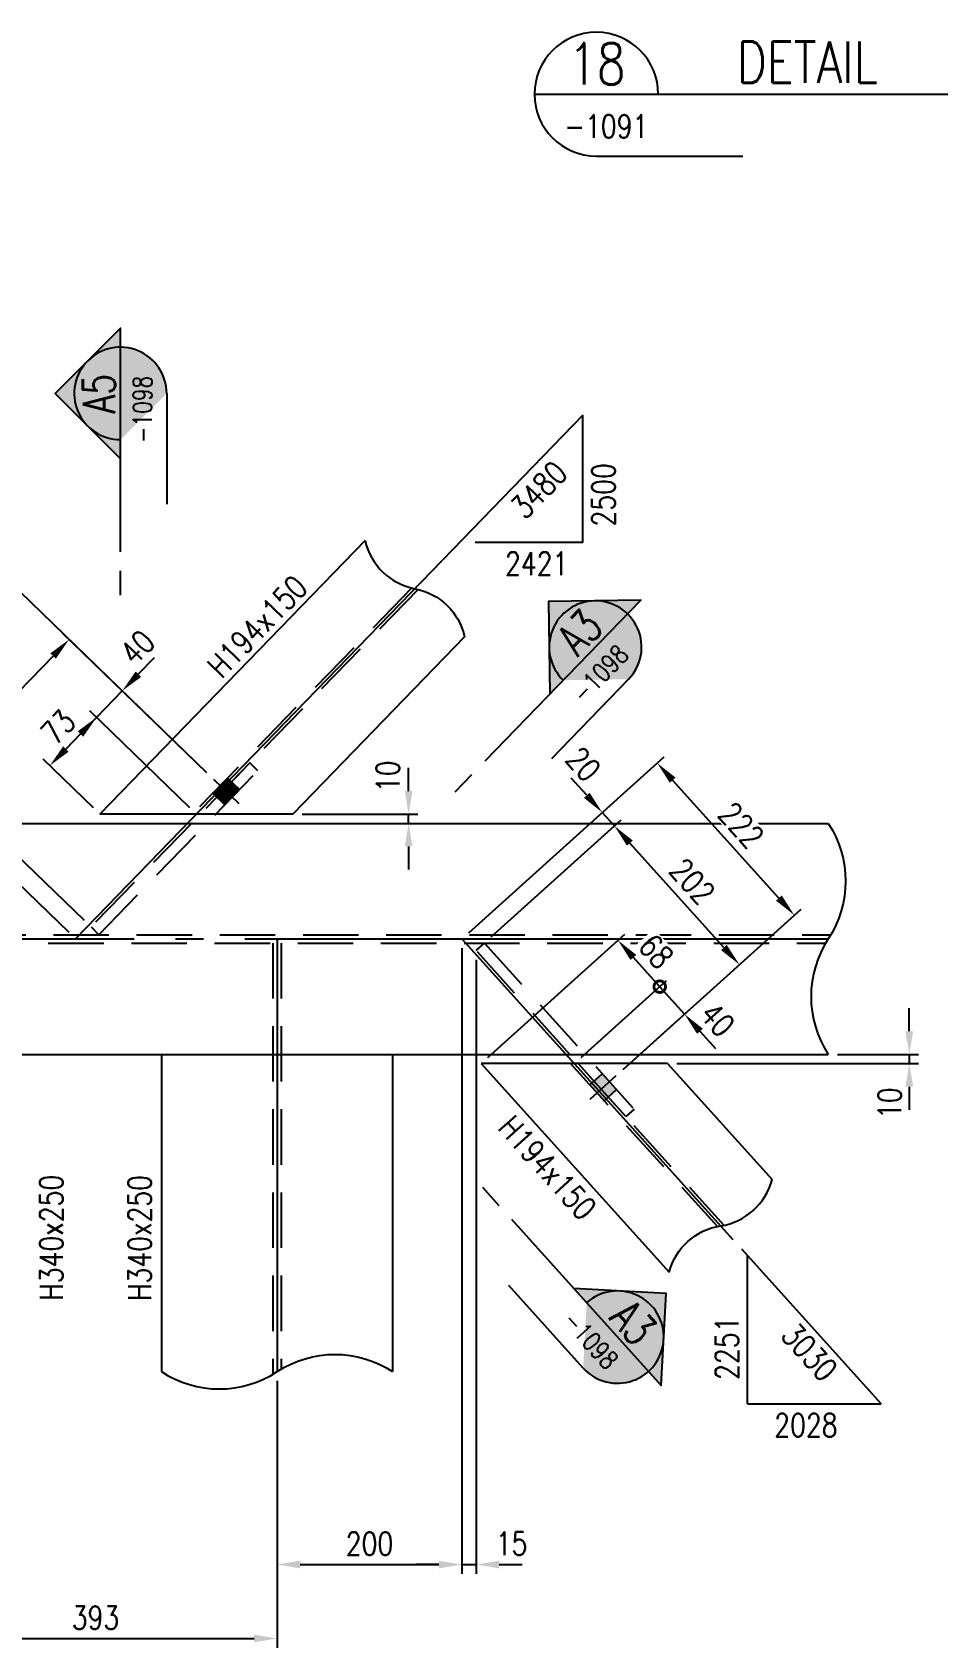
# Model space of a CAD drawing. Header units: millimetres. Extents: x 0 to 232280, y -26939 to 23794.
# Drawn here: x 95692 to 96672, y -25816 to -24067 of the extents above; entities that cross this region are included whole.
import ezdxf
from ezdxf.enums import TextEntityAlignment as Align

# ---------------------------------------------------------------- set-up
doc = ezdxf.new("R2010")
doc.units = ezdxf.units.MM
doc.header["$LTSCALE"] = 30
doc.linetypes.add('JNK-CENTER', pattern=[34, 30, -1.5, 1, -1.5])
doc.linetypes.add('JNK-HIDDEN', pattern=[3, 2, -1])
for name, color, linetype in [('CEN-R', 1, 'JNK-CENTER'), ('CON-C', 4, 'Continuous'), ('CON-G', 3, 'Continuous'), ('CON-W', 7, 'Continuous'), ('CON-Y', 2, 'Continuous'), ('Dim-W', 7, 'Continuous'), ('HID-Y', 2, 'JNK-HIDDEN'), ('TXT-Y', 2, 'Continuous')]:
    doc.layers.add(name, color=color, linetype=linetype)
doc.styles.add('SIMPLEX', font='simplex.shx', dxfattribs={"width": 0.8})
doc.dimstyles.new('DIM10', dxfattribs={"dimscale": 10, "dimtxt": 2.5, "dimasz": 2.5, "dimexe": 1, "dimexo": 1, "dimgap": 1, "dimtad": 1, "dimdec": 0, "dimdsep": 46, "dimtxsty": 'SIMPLEX', "dimcen": 0, "dimclrt": 2, "dimadec": 1, "dimazin": 2, "dimtfac": 1, "dimtdec": 0, "dimtix": 1, "dimtmove": 2, "dimatfit": 0, "dimfxl": 0.18, "dimtolj": 1, "dimtzin": 0, "dimarcsym": 0})
doc.dimstyles.new('DIM40', dxfattribs={"dimscale": 40, "dimtxt": 2.5, "dimasz": 2.5, "dimexe": 1, "dimexo": 1, "dimgap": 1, "dimtad": 1, "dimdec": 0, "dimdsep": 46, "dimtxsty": 'SIMPLEX', "dimcen": 0, "dimclrd": 7, "dimclre": 7, "dimclrt": 2, "dimadec": 1, "dimazin": 2, "dimtfac": 1, "dimtdec": 0, "dimtix": 1, "dimtmove": 2, "dimatfit": 2, "dimfxl": 1, "dimtolj": 1, "dimtzin": 0, "dimarcsym": 1})

# ---------------------------------------------------------------- blocks, each defined once
blk = doc.blocks.new('*D3292')
at = {"layer": 'DEFPOINTS', "color": 0, "transparency": 16777216}
for p in [(96157.29806922855, -25048.43794292298), (95957.29806922855, -25725.69570001125), (96157.29806922855, -25725.69570001125)]:
    blk.add_point(p, dxfattribs=at)
at = {"layer": 'Dim-W', "color": 7, "linetype": 'ByBlock', "lineweight": -2, "transparency": 16777216}
for p, q in [((96157.29806922855, -25058.43794292298), (96157.29806922855, -25735.69570001125)), ((95982.29806922855, -25725.69570001125), (96132.29806922855, -25725.69570001125))]:
    blk.add_line(p, q, dxfattribs=at)
at = {"layer": 'Dim-W', "color": 7, "transparency": 16777216}
for points in [[(95982.29806922855, -25721.52903334458), (95982.29806922855, -25729.86236667792), (95957.29806922855, -25725.69570001125)], [(96132.29806922855, -25721.52903334458), (96132.29806922855, -25729.86236667792), (96157.29806922855, -25725.69570001125)]]:
    blk.add_solid(points, dxfattribs=at)
at = {"layer": 'Dim-W', "color": 2, "transparency": 16777216, "insert": (96057.29806922855, -25703.19570001125), "char_height": 25, "attachment_point": 5, "style": 'SIMPLEX', "bg_fill": 3, "box_fill_scale": 1.1, "bg_fill_color": 256, "bg_fill_true_color": 13158600, "bg_fill_transparency": 0}
blk.add_mtext('\\A1;200', dxfattribs=at)
blk = doc.blocks.new('*D3293')
at = {"layer": 'DEFPOINTS', "color": 0, "transparency": 16777216}
for p in [(96172.626674579, -25060.97011385077), (96157.29806922855, -25725.69570001125), (96172.626674579, -25725.69570001125)]:
    blk.add_point(p, dxfattribs=at)
at = {"layer": 'Dim-W', "color": 7, "linetype": 'ByBlock', "lineweight": -2, "transparency": 16777216}
for p, q in [((96172.626674579, -25070.97011385077), (96172.626674579, -25735.69570001125)), ((96132.29806922855, -25725.69570001125), (96107.29806922855, -25725.69570001125)), ((96157.29806922855, -25725.69570001125), (96172.626674579, -25725.69570001125)), ((96197.626674579, -25725.69570001125), (96222.626674579, -25725.69570001125))]:
    blk.add_line(p, q, dxfattribs=at)
at = {"layer": 'Dim-W', "color": 7, "transparency": 16777216}
blk.add_solid([(96132.29806922855, -25721.52903334458), (96132.29806922855, -25729.86236667792), (96157.29806922855, -25725.69570001125)], dxfattribs=at)
at = {"layer": 'Dim-W', "color": 2, "transparency": 16777216, "insert": (96211.01329461775, -25702.91646788069), "char_height": 25, "attachment_point": 5, "style": 'SIMPLEX', "bg_fill": 3, "box_fill_scale": 1.1, "bg_fill_color": 256, "bg_fill_true_color": 13158600, "bg_fill_transparency": 0}
blk.add_mtext('\\A1;15', dxfattribs=at)
at = {"layer": 'Dim-W', "color": 7, "transparency": 16777216}
blk.add_solid([(96197.626674579, -25721.52903334458), (96197.626674579, -25729.86236667792), (96172.626674579, -25725.69570001125)], dxfattribs=at)
blk = doc.blocks.new('*D3294')
at = {"layer": 'DEFPOINTS', "color": 0, "transparency": 16777216}
for p in [(95674.79184596281, -24668.68537743462), (95888.51993302439, -24875.65965694514), (95739.29806920572, -25048.43794292298)]:
    blk.add_point(p, dxfattribs=at)
at = {"layer": 'Dim-W', "color": 7, "linetype": 'ByBlock', "lineweight": -2, "transparency": 16777216}
for p, q in [((95881.33627440667, -24868.70300193975), (95667.60818734509, -24661.72872242923)), ((95533.62286345466, -24814.46086536121), (95657.40020844931, -24686.64452397891)), ((95732.11441058801, -25041.48128791759), (95509.04756732343, -24825.4633569001))]:
    blk.add_line(p, q, dxfattribs=at)
at = {"layer": 'Dim-W', "color": 7, "transparency": 16777216}
for points in [[(95654.4070173586, -24683.74591772666), (95660.39339954003, -24689.54313023116), (95674.79184596281, -24668.68537743462)], [(95530.62967236392, -24811.56225910896), (95536.61605454536, -24817.35947161346), (95516.23122594116, -24832.42001190549)]]:
    blk.add_solid(points, dxfattribs=at)
at = {"layer": 'Dim-W', "color": 2, "transparency": 16777216, "insert": (95602.81650628574, -24710.66622439454), "char_height": 25, "attachment_point": 5, "rotation": 45.91972724997594, "style": 'SIMPLEX', "bg_fill": 3, "box_fill_scale": 1.1, "bg_fill_color": 256, "bg_fill_true_color": 13158600, "bg_fill_transparency": 0}
blk.add_mtext('\\A1;228', dxfattribs=at)
blk = doc.blocks.new('*D3295')
at = {"layer": 'DEFPOINTS', "color": 0, "transparency": 16777216}
for p in [(95588.16353194378, -24873.13826944058), (95888.51993302439, -24875.65965694514), (95755.91620385188, -25035.58995691646)]:
    blk.add_point(p, dxfattribs=at)
at = {"layer": 'Dim-W', "color": 7, "linetype": 'ByBlock', "lineweight": -2, "transparency": 16777216}
for p, q in [((95881.33627440667, -24868.70300193975), (95725.07745628683, -24717.38196247243)), ((95714.86947739105, -24742.29776402211), (95605.55516945726, -24855.17912289629)), ((95748.73254523418, -25028.63330191106), (95580.97987332605, -24866.18161443518))]:
    blk.add_line(p, q, dxfattribs=at)
at = {"layer": 'Dim-W', "color": 7, "transparency": 16777216}
for points in [[(95711.87628630034, -24739.39915776986), (95717.86266848177, -24745.19637027437), (95732.26111490454, -24724.33861747783)], [(95602.56197836655, -24852.28051664404), (95608.54836054798, -24858.07772914854), (95588.16353194378, -24873.13826944058)]]:
    blk.add_solid(points, dxfattribs=at)
at = {"layer": 'Dim-W', "color": 2, "transparency": 16777216, "insert": (95644.04909153431, -24783.08596969706), "char_height": 25, "attachment_point": 5, "rotation": 45.91972724997594, "style": 'SIMPLEX', "bg_fill": 3, "box_fill_scale": 1.1, "bg_fill_color": 256, "bg_fill_true_color": 13158600, "bg_fill_transparency": 0}
blk.add_mtext('\\A1;207', dxfattribs=at)
blk = doc.blocks.new('*D3297')
at = {"layer": 'DEFPOINTS', "color": 0, "transparency": 16777216}
for p in [(95789.73038384643, -24779.99185752115), (95761.90376382472, -24808.7264919919), (95870.03206920577, -24913.43794292295)]:
    blk.add_point(p, dxfattribs=at)
at = {"layer": 'Dim-W', "color": 7, "linetype": 'ByBlock', "lineweight": -2, "transparency": 16777216}
for p, q in [((95807.12202135983, -24762.03271097676), (95824.51365887331, -24744.07356443247)), ((95782.54672522872, -24773.03520251575), (95782.5467252286, -24773.03520251565)), ((95789.73038384633, -24779.99185752105), (95761.90376382472, -24808.7264919919)), ((95761.90376382472, -24808.7264919919), (95744.51212631124, -24826.68563853619)), ((95862.84841058806, -24906.48128791755), (95754.72010520702, -24801.7698369865))]:
    blk.add_line(p, q, dxfattribs=at)
at = {"layer": 'Dim-W', "color": 2, "transparency": 16777216, "insert": (95806.19999316885, -24732.87278249041), "char_height": 25, "attachment_point": 5, "rotation": 45.91972724997594, "style": 'SIMPLEX', "bg_fill": 3, "box_fill_scale": 1.1, "bg_fill_color": 256, "bg_fill_true_color": 13158600, "bg_fill_transparency": 0}
blk.add_mtext('\\A1;40', dxfattribs=at)
at = {"layer": 'Dim-W', "color": 7, "transparency": 16777216}
blk.add_solid([(95804.1288302691, -24759.13410472451), (95810.11521245053, -24764.93131722901), (95789.73038384633, -24779.99185752105)], dxfattribs=at)
blk = doc.blocks.new('_None')
blk = doc.blocks.new('*D3298')
at = {"layer": 'DEFPOINTS', "color": 0, "transparency": 16777216}
for p in [(95761.90376382483, -24808.72649199202), (95711.37757852049, -24860.90140453241), (95765.62844426866, -24913.43794292296)]:
    blk.add_point(p, dxfattribs=at)
at = {"layer": 'Dim-W', "color": 7, "linetype": 'ByBlock', "lineweight": -2, "transparency": 16777216}
for p, q in [((95754.72010520712, -24801.76983698662), (95754.720105207, -24801.76983698652)), ((95744.51212631122, -24826.6856385362), (95728.76921603398, -24842.94225798812)), ((95758.44478565095, -24906.48128791757), (95704.19391990278, -24853.94474952701))]:
    blk.add_line(p, q, dxfattribs=at)
at = {"layer": 'Dim-W', "color": 7, "transparency": 16777216}
for points in [[(95741.51893522052, -24823.78703228395), (95747.50531740196, -24829.58424478846), (95761.90376382472, -24808.72649199192)], [(95725.77602494328, -24840.04365173587), (95731.76240712471, -24845.84086424037), (95711.37757852049, -24860.90140453241)]]:
    blk.add_solid(points, dxfattribs=at)
at = {"layer": 'Dim-W', "color": 2, "transparency": 16777216, "insert": (95720.47743928275, -24819.16147450001), "char_height": 25, "attachment_point": 5, "rotation": 45.91972724997594, "style": 'SIMPLEX', "bg_fill": 3, "box_fill_scale": 1.1, "bg_fill_color": 256, "bg_fill_true_color": 13158600, "bg_fill_transparency": 0}
blk.add_mtext('\\A1;73', dxfattribs=at)
blk = doc.blocks.new('_DotSmall')
at = {"color": 0, "linetype": 'ByBlock', "const_width": 0.5}
blk.add_lwpolyline([(-0.0625, 0, 1), (0.0625, 0, 1)], format="xyb", close=True, dxfattribs=at)
blk = doc.blocks.new('*D3299')
at = {"layer": 'DEFPOINTS', "color": 0, "transparency": 16777216}
for p in [(96371.31596191175, -25100.19899495327), (96278.92401325211, -25183.43794292295), (96324.27165150923, -25196.42222975344)]:
    blk.add_point(p, dxfattribs=at)
at = {"layer": 'Dim-W', "color": 7, "linetype": 'ByBlock', "lineweight": -2, "transparency": 16777216}
for p, q in [((96371.31596191175, -25100.19899495327), (96354.58227247887, -25081.62525978869)), ((96286.35350731794, -25176.74446714981), (96378.74545597758, -25093.50551918012)), ((96398.08986500432, -25129.9169712166), (96371.31596191175, -25100.19899495327)), ((96331.70114557506, -25189.72875398029), (96405.51935907015, -25123.22349544345)), ((96414.82355443717, -25148.49070638119), (96431.55724387005, -25167.06444154578))]:
    blk.add_line(p, q, dxfattribs=at)
at = {"layer": 'Dim-W', "color": 7, "lineweight": -2, "transparency": 16777216, "xscale": 25, "yscale": 25, "zscale": 25, "rotation": 312.016730459873}
blk.add_blockref('_DotSmall', (96371.31596191175, -25100.19899495327), dxfattribs=at)
at = {"layer": 'Dim-W', "color": 2, "transparency": 16777216, "insert": (96433.73854269112, -25135.94910556645), "char_height": 25, "attachment_point": 5, "rotation": 312.016730459873, "style": 'SIMPLEX', "bg_fill": 3, "box_fill_scale": 1.1, "bg_fill_color": 256, "bg_fill_true_color": 13158600, "bg_fill_transparency": 0}
blk.add_mtext('\\A1;40', dxfattribs=at)
at = {"layer": 'Dim-W', "color": 7, "transparency": 16777216}
blk.add_solid([(96417.91917696461, -25145.70175814238), (96411.72793190976, -25151.27965462), (96398.08986500432, -25129.9169712166)], dxfattribs=at)
blk = doc.blocks.new('*D3300')
at = {"layer": 'DEFPOINTS', "color": 0, "transparency": 16777216}
for p in [(96368.56192294162, -24858.10338258291), (96157.29806922856, -25048.43794292297), (96324.27165150923, -25196.42222975344)]:
    blk.add_point(p, dxfattribs=at)
at = {"layer": 'Dim-W', "color": 7, "linetype": 'ByBlock', "lineweight": -2, "transparency": 16777216}
for p, q in [((96164.7275632944, -25041.74446714982), (96375.99141700745, -24851.40990680976)), ((96500.22808062486, -25004.24762368161), (96385.29561237448, -24876.67711774749)), ((96331.70114557506, -25189.72875398029), (96524.39126412358, -25016.12788307306))]:
    blk.add_line(p, q, dxfattribs=at)
at = {"layer": 'Dim-W', "color": 7, "transparency": 16777216}
for points in [[(96388.39123490191, -24873.88816950869), (96382.19998984705, -24879.46606598631), (96368.56192294162, -24858.10338258291)], [(96503.3237031523, -25001.45867544281), (96497.13245809745, -25007.03657192043), (96516.96177005774, -25022.8213588462)]]:
    blk.add_solid(points, dxfattribs=at)
at = {"layer": 'Dim-W', "color": 2, "transparency": 16777216, "insert": (96459.4782081478, -24925.40205022498), "char_height": 25, "attachment_point": 5, "rotation": 312.016730459873, "style": 'SIMPLEX', "bg_fill": 3, "box_fill_scale": 1.1, "bg_fill_color": 256, "bg_fill_true_color": 13158600, "bg_fill_transparency": 0}
blk.add_mtext('\\A1;222', dxfattribs=at)
blk = doc.blocks.new('*D3301')
at = {"layer": 'DEFPOINTS', "color": 0, "transparency": 16777216}
for p in [(96322.22572754574, -24926.19140242775), (96181.54206745804, -25052.93794292299), (96457.52581753103, -25076.36916503144)]:
    blk.add_point(p, dxfattribs=at)
at = {"layer": 'Dim-W', "color": 7, "linetype": 'ByBlock', "lineweight": -2, "transparency": 16777216}
for p, q in [((96188.97156152388, -25046.24446714985), (96329.65522161158, -24919.49792665461)), ((96440.7921280982, -25057.79542986682), (96338.95941697861, -24944.76513759234))]:
    blk.add_line(p, q, dxfattribs=at)
at = {"layer": 'Dim-W', "color": 7, "transparency": 16777216}
for points in [[(96342.05503950603, -24941.97618935353), (96335.86379445117, -24947.55408583115), (96322.22572754574, -24926.19140242775)], [(96443.88775062562, -25055.00648162801), (96437.69650557077, -25060.58437810563), (96457.52581753106, -25076.36916503141)]]:
    blk.add_solid(points, dxfattribs=at)
at = {"layer": 'Dim-W', "color": 2, "transparency": 16777216, "insert": (96406.59213418653, -24986.21996324), "char_height": 25, "attachment_point": 5, "rotation": 312.016730459873, "style": 'SIMPLEX', "bg_fill": 3, "box_fill_scale": 1.1, "bg_fill_color": 256, "bg_fill_true_color": 13158600, "bg_fill_transparency": 0}
blk.add_mtext('\\A1;202', dxfattribs=at)
blk = doc.blocks.new('*D3302')
at = {"layer": 'DEFPOINTS', "color": 0, "transparency": 16777216}
for p in [(96309.1259704149, -24911.6511887681), (96309.12597041493, -24911.65118876807), (96322.22572754574, -24926.19140242777)]:
    blk.add_point(p, dxfattribs=at)
at = {"layer": 'Dim-W', "color": 7, "linetype": 'ByBlock', "lineweight": -2, "transparency": 16777216}
for p, q in [((96292.39228098205, -24893.07745360348), (96275.65859154919, -24874.50371843889)), ((96322.22572754577, -24926.19140242775), (96309.12597041493, -24911.65118876807)), ((96338.95941697861, -24944.76513759234), (96355.69310641149, -24963.33887275693))]:
    blk.add_line(p, q, dxfattribs=at)
at = {"layer": 'Dim-W', "color": 7, "transparency": 16777216}
blk.add_solid([(96342.05503950606, -24941.97618935353), (96335.86379445119, -24947.55408583115), (96322.22572754577, -24926.19140242775)], dxfattribs=at)
at = {"layer": 'Dim-W', "color": 2, "transparency": 16777216, "insert": (96288.60365165849, -24859.33164628626), "char_height": 25, "attachment_point": 5, "rotation": 312.016730459873, "style": 'SIMPLEX', "bg_fill": 3, "box_fill_scale": 1.1, "bg_fill_color": 256, "bg_fill_true_color": 13158600, "bg_fill_transparency": 0}
blk.add_mtext('\\A1;20', dxfattribs=at)
at = {"layer": 'Dim-W', "color": 7, "transparency": 16777216}
blk.add_solid([(96295.48790350948, -24890.28850536468), (96289.29665845461, -24895.86640184229), (96309.12597041493, -24911.65118876807)], dxfattribs=at)
blk = doc.blocks.new('*D3303')
at = {"layer": 'DEFPOINTS', "color": 0, "transparency": 16777216}
for p in [(96326.08816692804, -25049.99792665464), (96371.31596191175, -25100.19899495324), (96177.97501277458, -25183.43794292297)]:
    blk.add_point(p, dxfattribs=at)
at = {"layer": 'Dim-W', "color": 7, "linetype": 'ByBlock', "lineweight": -2, "transparency": 16777216}
for p, q in [((96185.40450684041, -25176.74446714982), (96333.51766099388, -25043.30445088149)), ((96371.31596191178, -25100.1989949532), (96342.82185636091, -25068.57166181922))]:
    blk.add_line(p, q, dxfattribs=at)
at = {"layer": 'Dim-W', "color": 2, "transparency": 16777216, "insert": (96367.34731609054, -25061.97853482671), "char_height": 25, "attachment_point": 5, "rotation": 312.016730459873, "style": 'SIMPLEX', "bg_fill": 3, "box_fill_scale": 1.1, "bg_fill_color": 256, "bg_fill_true_color": 13158600, "bg_fill_transparency": 0}
blk.add_mtext('\\A1;68', dxfattribs=at)
at = {"layer": 'Dim-W', "color": 7, "transparency": 16777216}
blk.add_solid([(96345.91747888834, -25065.78271358042), (96339.72623383347, -25071.36061005804), (96326.08816692804, -25049.99792665464)], dxfattribs=at)
blk = doc.blocks.new('*D3304')
at = {"layer": 'DEFPOINTS', "color": 0, "transparency": 16777216}
for p in [(96553.72974094666, -25173.43794292298), (96379.87301372968, -25183.43794292297), (96641.3547269746, -25183.43794292297)]:
    blk.add_point(p, dxfattribs=at)
at = {"layer": 'Dim-W', "color": 7, "linetype": 'ByBlock', "lineweight": -2, "transparency": 16777216}
for p, q in [((96641.3547269746, -25148.43794292298), (96641.3547269746, -25123.43794292298)), ((96563.72974094666, -25173.43794292298), (96651.3547269746, -25173.43794292298)), ((96641.3547269746, -25173.43794292298), (96641.3547269746, -25183.43794292297)), ((96389.87301372968, -25183.43794292297), (96651.3547269746, -25183.43794292297)), ((96641.3547269746, -25208.43794292297), (96641.3547269746, -25233.43794292297))]:
    blk.add_line(p, q, dxfattribs=at)
at = {"layer": 'Dim-W', "color": 7, "transparency": 16777216}
blk.add_solid([(96637.18806030793, -25148.43794292298), (96645.52139364128, -25148.43794292298), (96641.3547269746, -25173.43794292298)], dxfattribs=at)
at = {"layer": 'Dim-W', "color": 2, "transparency": 16777216, "insert": (96620.07995165697, -25226.32987187957), "char_height": 25, "attachment_point": 5, "rotation": 90, "style": 'SIMPLEX', "bg_fill": 3, "box_fill_scale": 1.1, "bg_fill_color": 256, "bg_fill_true_color": 13158600, "bg_fill_transparency": 0}
blk.add_mtext('\\A1;10', dxfattribs=at)
at = {"layer": 'Dim-W', "color": 7, "transparency": 16777216}
blk.add_solid([(96637.18806030793, -25208.43794292297), (96645.52139364128, -25208.43794292297), (96641.3547269746, -25183.43794292297)], dxfattribs=at)
blk = doc.blocks.new('*D3305')
at = {"layer": 'DEFPOINTS', "color": 0, "transparency": 16777216}
for p in [(95974.43569414293, -24913.43794292296), (96099.58973405392, -24913.43794292296), (96099.58973405392, -24923.43794292298)]:
    blk.add_point(p, dxfattribs=at)
at = {"layer": 'Dim-W', "color": 7, "linetype": 'ByBlock', "lineweight": -2, "transparency": 16777216}
for p, q in [((96099.58973405392, -24888.43794292296), (96099.58973405392, -24863.43794292296)), ((95984.43569414293, -24913.43794292296), (96109.58973405392, -24913.43794292296)), ((96099.58973405392, -24923.43794292298), (96099.58973405392, -24913.43794292296)), ((96099.58973405392, -24948.43794292298), (96099.58973405392, -24973.43794292298))]:
    blk.add_line(p, q, dxfattribs=at)
at = {"layer": 'Dim-W', "color": 7, "transparency": 16777216}
blk.add_solid([(96095.42306738725, -24948.43794292298), (96103.7564007206, -24948.43794292298), (96099.58973405392, -24923.43794292298)], dxfattribs=at)
at = {"layer": 'Dim-W', "color": 2, "transparency": 16777216, "insert": (96077.08973405392, -24872.56874577419), "char_height": 25, "attachment_point": 5, "rotation": 90, "style": 'SIMPLEX', "bg_fill": 3, "box_fill_scale": 1.1, "bg_fill_color": 256, "bg_fill_true_color": 13158600, "bg_fill_transparency": 0}
blk.add_mtext('\\A1;10', dxfattribs=at)
at = {"layer": 'Dim-W', "color": 7, "transparency": 16777216}
blk.add_solid([(96095.42306738725, -24888.43794292296), (96103.7564007206, -24888.43794292296), (96099.58973405392, -24913.43794292296)], dxfattribs=at)
blk = doc.blocks.new('SECTITLE')
at = {"layer": 'CON-G'}
for p, q in [((-1.7, 0), (44.09999999999997, 0)), ((4.999999999999999, -6.7), (20.85999999999999, -6.7))]:
    blk.add_line(p, q, dxfattribs=at)
blk.add_arc((5, 0), 6.7, 0, 270, dxfattribs=at)
at = {"layer": 'CON-C', "style": 'SIMPLEX', "width": 0.8}
for tag, p in [('A', (5.060000000000002, 1.039999999999964)), ('ELEVATION', (27.83000000000001, 1.22))]:
    blk.add_attdef(tag, text='', height=4.5, dxfattribs=at).set_placement(p, align=Align.CENTER)
at = {"layer": 'CON-Y', "style": 'SIMPLEX', "width": 0.8}
blk.add_attdef('SCALE', text='', height=2.5, dxfattribs=at).set_placement((44.90000000000001, -3.72), align=Align.RIGHT)
blk.add_attdef('H0000-0000', (1.539999999999953, -4.720000000000033), '', height=2.5, dxfattribs=at)
blk = doc.blocks.new('*D3253')
at = {"layer": 'DEFPOINTS', "color": 0, "transparency": 16777216}
for p in [(95957.29806922855, -25516.91358014216), (95564.29806920576, -25805.69570001125), (95957.29806922855, -25805.69570001125)]:
    blk.add_point(p, dxfattribs=at)
at = {"layer": 'Dim-W', "color": 0, "lineweight": -2, "transparency": 16777216}
for p, q in [((95957.29806922855, -25526.91358014216), (95957.29806922855, -25815.69570001125)), ((95589.29806920576, -25805.69570001125), (95932.29806922855, -25805.69570001125))]:
    blk.add_line(p, q, dxfattribs=at)
at = {"layer": 'Dim-W', "color": 0, "transparency": 16777216}
for points in [[(95589.29806920576, -25801.52903334458), (95589.29806920576, -25809.86236667792), (95564.29806920576, -25805.69570001125)], [(95932.29806922855, -25801.52903334458), (95932.29806922855, -25809.86236667792), (95957.29806922855, -25805.69570001125)]]:
    blk.add_solid(points, dxfattribs=at)
at = {"layer": 'Dim-W', "color": 2, "transparency": 16777216, "insert": (95760.79806921715, -25783.19570001125), "char_height": 25, "attachment_point": 5, "style": 'SIMPLEX'}
blk.add_mtext('\\A1;393', dxfattribs=at)
blk = doc.blocks.new('SECMARK1')
at = {"layer": 'CON-Y'}
h = blk.add_hatch(color=256, dxfattribs=at)
edge = h.paths.add_edge_path()
edge.add_line((21.82666666666668, 7.071067811865485), (18.29113276073393, 3.535533905932776))
edge.add_arc((21.82666666666668, 4.707345624410664e-14), 5.000000000000002, 44.99999999999977, 135.0000000000001, ccw=False)
edge.add_line((25.36220057259943, 3.535533905932773), (21.82666666666668, 7.071067811865485))
h = blk.add_hatch(color=256, dxfattribs=at)
edge = h.paths.add_edge_path()
edge.add_line((14.75559885480128, 4.707345624410664e-14), (16.82666666666668, 1.689559442740931e-14))
edge.add_arc((21.82666666666668, 4.618527782440651e-14), 5, 135.0000000000001, 180.0000000000003, ccw=False)
edge.add_line((18.29113276073393, 3.535533905932776), (14.75559885480128, 4.707345624410664e-14))
edge = h.paths.add_edge_path()
edge.add_arc((21.82666666666668, 4.736951571734001e-14), 5, 270, 540.0000000000005)
h = blk.add_hatch(color=256, dxfattribs=at)
edge = h.paths.add_edge_path()
edge.add_line((26.82666666666668, 4.332076805060308e-14), (28.89773447853207, 4.736951571734001e-14))
edge.add_line((28.89773447853207, 4.736951571734001e-14), (25.36220057259943, 3.535533905932773))
edge.add_arc((21.82666666666668, 4.951594689828198e-14), 5, -1.1368683772161603e-13, 44.999999999999716, ccw=False)
at = {"layer": 'CON-C'}
blk.add_line((0, 0), (2.633333333333307, 0), dxfattribs=at)
blk.add_lwpolyline([(4.666666666666639, 0), (28.89773447853207, 4.736951571734001e-14), (21.82666666666668, 7.071067811865485), (14.75559885480128, 4.736951571734001e-14)], dxfattribs=at)
at = {"layer": 'CON-Y'}
blk.add_line((21.82666666666668, -4.999999999999953), (9.823333333333341, -4.999999999999953), dxfattribs=at)
blk.add_arc((21.82666666666668, 4.736951571734001e-14), 5, 270, 180.0000000000004, dxfattribs=at)
at = {"layer": 'CON-C', "style": 'SIMPLEX', "width": 0.8}
blk.add_attdef('TAG', text='', height=3.5, dxfattribs=at).set_placement((21.80333333333334, 0.5800000000000568), align=Align.CENTER)
at = {"layer": 'CON-Y', "style": 'SIMPLEX', "width": 0.8}
blk.add_attdef('H0000-0000', text='', height=2, dxfattribs=at).set_placement((24.66333333333334, -3.379999999999943), align=Align.RIGHT)

msp = doc.modelspace()

# ---------------------------------------------------------------- hatches: boundary and pattern name
at = {"layer": 'Dim-W'}
h = msp.add_hatch(color=256, dxfattribs=at)
h.paths.add_polyline_path([(96324.53965458252, -25211.65962370237), (96315.62426170353, -25219.69179463012), (96307.9267645644, -25211.14787645441), (96316.84215744339, -25203.11570552662)])
h.paths.add_polyline_path([(96316.84215744339, -25203.11570552662), (96307.9267645644, -25211.14787645441), (96300.2292674253, -25202.6039582787), (96309.14466030426, -25194.57178735091)])
h.paths.add_polyline_path([(96307.9267645644, -25211.14787645441), (96305.69791634467, -25213.15591918634), (96298.00041920556, -25204.61200101064), (96300.2292674253, -25202.6039582787)])
h.paths.add_polyline_path([(96305.69791634467, -25213.15591918634), (96303.46906812493, -25215.16396191827), (96295.77157098583, -25206.62004374256), (96298.00041920556, -25204.61200101064)])
h.paths.add_polyline_path([(96313.39541348377, -25221.69983736203), (96311.16656526404, -25223.70788009396), (96303.46906812493, -25215.16396191827), (96305.69791634467, -25213.15591918634)])
h.paths.add_polyline_path([(96315.62426170353, -25219.69179463012), (96313.39541348377, -25221.69983736203), (96305.69791634467, -25213.15591918634), (96307.9267645644, -25211.14787645441)])

# ---------------------------------------------------------------- linework, layer by layer
at = {"layer": 'CEN-R'}
for p, q in [((96135.96432600687, -24638.82801231473), (95739.29806920573, -25048.43794292297)), ((95888.5199330244, -24875.65965694514), (95915.8178357717, -24902.09494596563)), ((94902.50024379363, -25048.43794292298), (96553.72974094666, -25048.43794292298)), ((95957.29806922855, -25048.43794292298), (95957.29806922855, -25516.91358014216)), ((96157.29806922855, -25048.43794292298), (96450.34325071919, -25373.7065344134)), ((96296.03957405912, -25221.85743769142), (96324.27165150923, -25196.42222975345))]:
    msp.add_line(p, q, dxfattribs=at)
at = {"layer": 'CON-G'}
for p, q in [((96052.48262996394, -24617.22337694283), (95765.62844426867, -24913.43794292296)), ((96160.23750922964, -24721.5732020239), (95974.43569414293, -24913.43794292296)), ((95974.43569414293, -24913.43794292296), (95765.62844426867, -24913.43794292296)), ((95553.91527883346, -24923.43794292298), (96553.72974094666, -24923.43794292298)), ((94902.5002437937, -25173.43794292298), (96553.72974094666, -25173.43794292298)), ((95832.29806922852, -25173.43794292298), (95832.29806922855, -25516.91358014215)), ((95832.29806922855, -25173.43794292298), (95832.29806922855, -25516.91358014216)), ((96082.29806922855, -25173.43794292298), (96082.29806922855, -25516.91358014216)), ((96082.29806922858, -25173.43794292298), (96082.29806922855, -25516.91358014216)), ((96379.87301372971, -25183.43794292297), (96177.97501277454, -25183.43794292297)), ((96177.97501277456, -25183.43794292297), (96381.48354396549, -25409.32438459739)), ((96379.87301372968, -25183.43794292297), (96492.92595495303, -25308.92224800012))]:
    msp.add_line(p, q, dxfattribs=at)
at = {"layer": 'CON-W'}
for p, q in [((96288.184552448, -24481.6406657213), (96136.27143250716, -24638.51088457796)), ((96288.184552448, -24619.36368610559), (96288.184552448, -24481.6406657213)), ((96288.184552448, -24619.36368610559), (96171.49720303707, -24619.36368610559)), ((96459.62825817813, -25384.01252642044), (96610.86906685554, -25551.88385794732)), ((96466.33473072732, -25551.88385794732), (96466.33473072729, -25391.45644639497)), ((96466.33473072732, -25551.88385794732), (96610.86906685556, -25551.88385794732))]:
    msp.add_line(p, q, dxfattribs=at)
for points in [[(96052.48262996394, -24617.22337694289, 0.2992863225903411), (96106.3600695968, -24669.39828948338, -0.2992863225907001), (96160.23750922964, -24721.57320202387)], [(96553.7297409466, -24923.43794292288, -0.2992863225903411), (96553.7297409466, -25048.43794292288, 0.2992863225907001), (96553.7297409466, -25173.43794292288)], [(96381.48354396549, -25409.32438459739, -0.2992863225903411), (96437.20474945927, -25359.12331629881, 0.2992863225907001), (96492.92595495303, -25308.92224800021)], [(95832.29806922855, -25516.91358014216, 0.2992863225903411), (95957.29806922855, -25516.91358014216, -0.2992863225907001), (96082.29806922855, -25516.91358014216)]]:
    msp.add_lwpolyline(points, format="xyb", dxfattribs=at)
at = {"layer": 'CON-W', "const_width": 23}
msp.add_lwpolyline([(95895.7035916421, -24882.61631195048), (95908.634177154, -24895.13829096021)], dxfattribs=at)
at = {"layer": 'HID-Y'}
for p, q in [((96102.90890107093, -24668.6496562), (95865.85592420831, -24913.43794292296)), ((96109.81123812265, -24670.14692276677), (95874.20821420329, -24913.43794292296)), ((95903.70374489833, -24874.35510454016), (95916.6343304102, -24886.87708354985)), ((95887.7034383859, -24890.87751936091), (95900.6340238978, -24903.3994983706)), ((94899.68971550175, -25052.93794292298), (96550.91921265465, -25052.93794292298)), ((94905.31077208552, -25043.93794292298), (96556.54026923842, -25043.93794292298)), ((95952.79806922855, -25052.93794292298), (95952.79806922852, -25519.72410843406)), ((95961.79806922855, -25052.93794292298), (95961.79806922852, -25514.10305185028)), ((96274.88605323293, -25183.43794292297), (96433.72886233446, -25359.74719503901)), ((96282.9619732712, -25183.43794292297), (96440.68063658407, -25358.49943755862)), ((96295.7715709858, -25206.62004374258), (96309.14466030426, -25194.57178735091)), ((96311.16656526404, -25223.70788009397), (96324.53965458252, -25211.65962370237))]:
    msp.add_line(p, q, dxfattribs=at)
for points in [[(95755.91620385188, -25035.58995691647), (95764.53659419315, -25043.93794292297), (95936.46079717555, -24866.40365648942), (95927.84040683425, -24858.05567048292)], [(96181.54206745802, -25052.93794292296), (96343.59119371594, -25232.80608060068), (96334.67580083692, -25240.83825152848), (96172.626674579, -25060.97011385077)]]:
    msp.add_lwpolyline(points, close=True, dxfattribs=at)

# ---------------------------------------------------------------- block references
at = {"layer": 'Dim-W', "xscale": 10, "yscale": 10, "zscale": 10}
msp.add_blockref('SECTITLE', (96252.75879255412, -24134.17914570345), dxfattribs=at).add_auto_attribs({'H0000-0000': '-1091', 'A': '18', 'ELEVATION': 'DETAIL'})

# ---------------------------------------------------------------- texts
at = {"layer": 'CON-Y', "style": 'SIMPLEX', "width": 0.8}
for s, rotation, p in [('3480', 45.91972725029505, (96225.7287026395, -24595.61663552104)), ('2500', 90, (96322.99048955373, -24602.13053612519)), ('2251', 90, (96456.52879362159, -25525.81473062163)), ('3030', 312.0167304585057, (96501.0903153825, -25478.70084457325))]:
    msp.add_text(s, height=25, rotation=rotation, dxfattribs=at).set_placement(p)
for s, p in [('2421', (96203.88909649923, -24654.7981176742)), ('2028', (96495.22030603829, -25587.31828951593))]:
    msp.add_text(s, height=25, dxfattribs=at).set_placement(p)
at = {"layer": 'TXT-Y', "style": 'SIMPLEX', "width": 0.8}
for s, height, rotation, p in [('H194x150', 24.99999999999999, 45.91972725033126, (95897.38396514491, -24768.02436148065)), ('H340x250', 25, 90, (95725.54065208165, -25440.04672178281)), ('H340x250', 25, 90, (95821.05548635272, -25440.34369921402))]:
    msp.add_text(s, height=height, rotation=rotation, dxfattribs=at).set_placement(p)

# ---------------------------------------------------------------- next in the draw order: dimensions: what is measured, and where the dimension line sits
at = {"layer": 'Dim-W'}
for base, p1, p2, angle, override, picture, middle in [((95674.79184596281, -24668.68537743462), (95739.29806920573, -25048.43794292298), (95888.5199330244, -24875.65965694514), 45.91972725038241, {"dimscale": 10, "dimtix": 0, "dimtfill": 1}, '*D3294', (95602.81650628574, -24710.66622439455)), ((96099.58973405392, -24913.43794292296), (96099.58973405392, -24923.43794292298), (95974.43569414293, -24913.43794292296), 90, {"dimscale": 10, "dimtfill": 1}, '*D3305', (96077.08973405392, -24872.56874577419)), ((96371.31596191175, -25100.19899495327), (96324.27165150923, -25196.42222975344), (96278.9240132521, -25183.43794292296), 312.0167304602739, {"dimscale": 10, "dimblk2": 'DotSmall', "dimsah": 1, "dimtix": 0, "dimtfill": 1}, '*D3299', (96433.73854269112, -25135.94910556645))]:
    dim = msp.add_linear_dim(base=base, p1=p1, p2=p2, angle=angle, dimstyle='DIM40', override=override, dxfattribs=at)
    dim.commit()
    dim.dimension.update_dxf_attribs({"geometry": picture, "text_midpoint": middle, "dimtype": 160})
dim = msp.add_linear_dim(base=(96157.29806922855, -25725.69570001125), p1=(95957.29806922855, -25725.69570001125), p2=(96157.29806922855, -25048.43794292298), dimstyle='DIM40', override={"dimscale": 10, "dimtix": 0, "dimtfill": 1}, dxfattribs=at)
dim.commit()
dim.dimension.update_dxf_attribs({"geometry": '*D3292', "text_midpoint": (96057.29806922855, -25703.19570001125)})

# ---------------------------------------------------------------- next in the draw order: block references
at = {"layer": 'CON-W'}
ref = msp.add_blockref('SECMARK1', (95787.78697736307, -24676.31410131796), dxfattribs=dict(at, xscale=10, yscale=10, zscale=10, rotation=90.00000000000061))
ref.add_attrib('H0000-0000', '-1098', dxfattribs={"layer": 'CON-Y', "height": 20, "rotation": 90.00000000041686, "style": 'SIMPLEX', "width": 0.8}).set_placement((95821.5869773625, -24439.00401938542), align=Align.RIGHT)
ref.add_attrib('TAG', 'A5', dxfattribs={"layer": 'CON-C', "height": 35, "rotation": 90.00000000041686, "style": 'SIMPLEX', "width": 0.75}).set_placement((95781.98697736302, -24458.28076798464), align=Align.CENTER)

# ---------------------------------------------------------------- next in the draw order: dimensions: what is measured, and where the dimension line sits
at = {"layer": 'Dim-W'}
dim = msp.add_linear_dim(base=(95588.16353194378, -24873.13826944058), p1=(95888.5199330244, -24875.65965694514), p2=(95755.91620385188, -25035.58995691647), angle=45.91972725038241, dimstyle='DIM40', override={"dimscale": 10, "dimtix": 0, "dimtfill": 1}, dxfattribs=at)
dim.commit()
dim.dimension.update_dxf_attribs({"geometry": '*D3295', "text_midpoint": (95644.04909153431, -24783.08596969706)})
dim = msp.add_linear_dim(base=(96172.626674579, -25725.69570001125), p1=(96157.29806922855, -25725.69570001125), p2=(96172.626674579, -25060.97011385077), dimstyle='DIM40', override={"dimscale": 10, "dimtix": 0, "dimtfill": 1}, dxfattribs=at)
dim.commit()
dim.dimension.update_dxf_attribs({"geometry": '*D3293', "text_midpoint": (96211.01329461775, -25702.91646788069), "dimtype": 160})
dim = msp.add_linear_dim(base=(95957.29806922855, -25805.69570001125), p1=(95564.29806920576, -25805.69570001125), p2=(95957.29806922855, -25516.91358014216), dimstyle='DIM10', dxfattribs=at)
dim.commit()
dim.dimension.update_dxf_attribs({"geometry": '*D3253', "text_midpoint": (95760.79806921715, -25783.19570001125)})

# ---------------------------------------------------------------- next in the draw order: block references
at = {"layer": 'CON-W'}
ref = msp.add_blockref('SECMARK1', (96179.54177289938, -25317.3575826286), dxfattribs=dict(at, xscale=9.999999999999996, yscale=9.999999999999996, zscale=9.999999999999996, rotation=312.0167304599067))
ref.add_attrib('H0000-0000', '-1098', dxfattribs={"layer": 'CON-Y', "height": 19.99999999999999, "rotation": 312.0167304598875, "style": 'SIMPLEX', "width": 0.8}).set_placement((96313.27301137107, -25516.29091528971), align=Align.RIGHT)
ref.add_attrib('TAG', 'A3', dxfattribs={"layer": 'CON-C', "height": 34.99999999999999, "rotation": 312.0167304598875, "style": 'SIMPLEX', "width": 0.75}).set_placement((96329.79096289819, -25475.46310229553), align=Align.CENTER)

# ---------------------------------------------------------------- next in the draw order: texts
at = {"layer": 'TXT-Y', "style": 'SIMPLEX', "width": 0.8}
msp.add_text('H194x150', height=24.99999999999999, rotation=312.0167304564295, dxfattribs=at).set_placement((96195.01045248182, -25253.84967269728))

# ---------------------------------------------------------------- next in the draw order: dimensions: what is measured, and where the dimension line sits
at = {"layer": 'Dim-W'}
dim = msp.add_linear_dim(base=(95761.90376382472, -24808.7264919919), p1=(95789.73038384643, -24779.99185752114), p2=(95870.03206920579, -24913.43794292296), angle=45.91972725038241, dimstyle='DIM40', override={"dimscale": 10, "dimblk2": 'None', "dimsah": 1, "dimtix": 0, "dimtfill": 1}, dxfattribs=at)
dim.commit()
dim.dimension.update_dxf_attribs({"geometry": '*D3297', "text_midpoint": (95806.19999316883, -24732.87278249041), "dimtype": 160})
dim = msp.add_linear_dim(base=(96368.56192294162, -24858.10338258291), p1=(96324.27165150923, -25196.42222975344), p2=(96157.29806922855, -25048.43794292297), angle=312.0167304602739, dimstyle='DIM40', override={"dimscale": 10, "dimtix": 0, "dimtfill": 1}, dxfattribs=at)
dim.commit()
dim.dimension.update_dxf_attribs({"geometry": '*D3300', "text_midpoint": (96459.4782081478, -24925.40205022498)})

# ---------------------------------------------------------------- next in the draw order: dimensions: what is measured, and where the dimension line sits
for base, p1, p2, angle, picture, middle in [((95711.37757852049, -24860.90140453241), (95761.90376382483, -24808.72649199202), (95765.62844426867, -24913.43794292297), 45.91972725038241, '*D3298', (95720.47743928275, -24819.16147450002)), ((96322.22572754574, -24926.19140242775), (96457.52581753103, -25076.36916503143), (96181.54206745805, -25052.93794292298), 312.0167304602739, '*D3301', (96406.59213418653, -24986.21996324))]:
    dim = msp.add_linear_dim(base=base, p1=p1, p2=p2, angle=angle, dimstyle='DIM40', override={"dimscale": 10, "dimtix": 0, "dimtfill": 1}, dxfattribs=at)
    dim.commit()
    dim.dimension.update_dxf_attribs({"geometry": picture, "text_midpoint": middle})

# ---------------------------------------------------------------- next in the draw order: dimensions: what is measured, and where the dimension line sits
for base, p1, p2, override, picture, middle in [((96309.12597041493, -24911.65118876807), (96322.22572754572, -24926.19140242778), (96309.12597041488, -24911.6511887681), {"dimscale": 10, "dimtix": 0, "dimtfill": 1}, '*D3302', (96288.60365165849, -24859.33164628626)), ((96326.08816692804, -25049.99792665464), (96371.31596191174, -25100.19899495325), (96177.97501277456, -25183.43794292296), {"dimscale": 10, "dimblk1": 'None', "dimsah": 1, "dimtix": 0, "dimtfill": 1}, '*D3303', (96367.34731609054, -25061.97853482671))]:
    dim = msp.add_linear_dim(base=base, p1=p1, p2=p2, angle=312.0167304602739, dimstyle='DIM40', override=override, dxfattribs=at)
    dim.commit()
    dim.dimension.update_dxf_attribs({"geometry": picture, "text_midpoint": middle, "dimtype": 160})

# ---------------------------------------------------------------- next in the draw order: block references
at = {"layer": 'CON-W'}
ref = msp.add_blockref('SECMARK1', (96149.85542342039, -24889.4197632293), dxfattribs=dict(at, xscale=10, yscale=10, zscale=10, rotation=45.91972724996713))
ref.add_attrib('H0000-0000', '-1098', dxfattribs={"layer": 'CON-Y', "height": 19.99999999999999, "rotation": 45.91972725032626, "style": 'SIMPLEX', "width": 0.8}).set_placement((96339.2246264789, -24742.45779563286), align=Align.RIGHT)
ref.add_attrib('TAG', 'A3', dxfattribs={"layer": 'CON-C', "height": 34.99999999999999, "rotation": 45.91972725032626, "style": 'SIMPLEX', "width": 0.75}).set_placement((96297.36716938987, -24728.75719993129), align=Align.CENTER)

# ---------------------------------------------------------------- next in the draw order: dimensions: what is measured, and where the dimension line sits
at = {"layer": 'Dim-W'}
dim = msp.add_linear_dim(base=(96641.3547269746, -25183.43794292297), p1=(96553.72974094666, -25173.43794292298), p2=(96379.87301372968, -25183.43794292297), angle=90, dimstyle='DIM40', override={"dimscale": 10, "dimtix": 0, "dimtfill": 1}, dxfattribs=at)
dim.commit()
dim.dimension.update_dxf_attribs({"geometry": '*D3304', "text_midpoint": (96620.07995165697, -25226.32987187957), "dimtype": 160})

doc.saveas('drawing.dxf')
